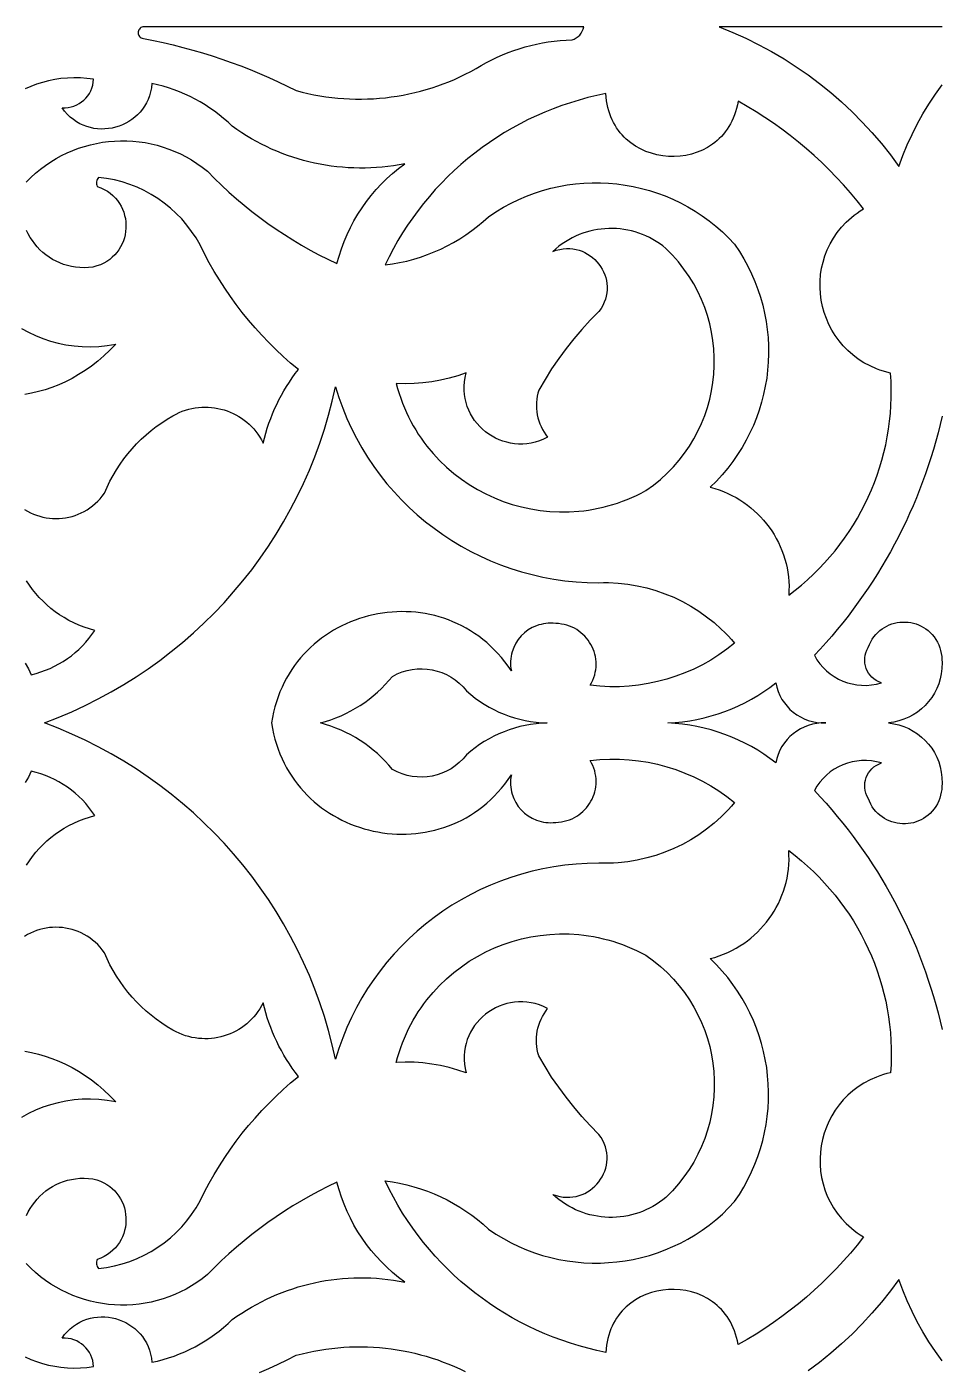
# Model space of a CAD drawing. Extents: x -350 to 350, y -250 to 250.
# Drawn here: x 94.1 to 146.7, y 112.8 to 190 of the extents above; entities that cross this region are included whole.
import ezdxf

# ---------------------------------------------------------------- set-up
doc = ezdxf.new("R2010")
doc.units = 0
doc.layers.add('BITMAP_LAYER', color=18, linetype='CONTINUOUS')

msp = doc.modelspace()

# ---------------------------------------------------------------- linework, layer by layer
at = {"layer": 'BITMAP_LAYER'}
for points in [[(100.732, 190), (100.671, 189.983), (100.617, 189.955), (100.572, 189.919), (100.534, 189.876), (100.505, 189.828), (100.484, 189.775), (100.472, 189.719), (100.468, 189.662), (100.473, 189.606), (100.487, 189.551), (100.51, 189.499), (100.543, 189.451), (100.584, 189.41), (100.635, 189.376), (100.696, 189.351), (100.767, 189.336), (101.338, 189.222), (101.908, 189.099), (102.475, 188.966), (103.039, 188.823), (103.6, 188.669), (104.158, 188.506), (104.713, 188.333), (105.265, 188.15), (105.813, 187.957), (106.358, 187.755), (106.899, 187.543), (107.437, 187.321), (107.97, 187.09), (108.5, 186.849), (109.025, 186.598), (109.546, 186.338), (109.883, 186.25), (110.222, 186.17), (110.562, 186.1), (110.903, 186.038), (111.245, 185.984), (111.587, 185.94), (111.93, 185.904), (112.273, 185.877), (112.617, 185.859), (112.96, 185.849), (113.303, 185.848), (113.646, 185.855), (113.989, 185.871), (114.33, 185.896), (114.671, 185.929), (115.011, 185.971), (115.35, 186.021), (115.687, 186.079), (116.023, 186.146), (116.357, 186.222), (116.689, 186.306), (117.02, 186.398), (117.348, 186.499), (117.674, 186.608), (117.997, 186.725), (118.318, 186.85), (118.636, 186.984), (118.951, 187.126), (119.262, 187.276), (119.571, 187.435), (119.876, 187.601), (120.177, 187.776), (120.477, 187.945), (120.781, 188.103), (121.09, 188.252), (121.403, 188.391), (121.72, 188.52), (122.041, 188.639), (122.365, 188.747), (122.692, 188.846), (123.022, 188.934), (123.355, 189.012), (123.69, 189.08), (124.028, 189.137), (124.367, 189.183), (124.708, 189.219), (125.051, 189.244), (125.395, 189.259), (125.521, 189.302), (125.639, 189.363), (125.745, 189.44), (125.84, 189.53), (125.92, 189.633), (125.985, 189.746), (126.034, 189.868), (126.065, 189.998)], [(137.847, 157.337), (138.218, 157.622), (138.578, 157.919), (138.927, 158.225), (139.265, 158.541), (139.592, 158.866), (139.908, 159.2), (140.212, 159.544), (140.505, 159.895), (140.786, 160.255), (141.055, 160.623), (141.312, 160.998), (141.557, 161.381), (141.79, 161.771), (142.011, 162.167), (142.219, 162.57), (142.414, 162.979), (142.596, 163.393), (142.766, 163.814), (142.922, 164.239), (143.065, 164.669), (143.195, 165.104), (143.311, 165.543), (143.414, 165.985), (143.503, 166.432), (143.577, 166.882), (143.638, 167.335), (143.685, 167.79), (143.717, 168.249), (143.735, 168.709), (143.738, 169.171), (143.726, 169.634), (143.7, 170.099), (143.489, 170.151), (143.283, 170.21), (143.082, 170.275), (142.887, 170.348), (142.513, 170.512), (142.16, 170.7), (141.83, 170.911), (141.521, 171.144), (141.235, 171.396), (140.972, 171.667), (140.732, 171.954), (140.514, 172.256), (140.321, 172.571), (140.151, 172.899), (140.005, 173.237), (139.883, 173.583), (139.786, 173.937), (139.714, 174.297), (139.667, 174.66), (139.645, 175.026), (139.648, 175.393), (139.678, 175.76), (139.733, 176.124), (139.815, 176.484), (139.923, 176.839), (140.059, 177.187), (140.221, 177.527), (140.411, 177.857), (140.628, 178.175), (140.874, 178.48), (141.147, 178.77), (141.449, 179.043), (141.611, 179.174), (141.78, 179.299), (141.956, 179.42), (142.139, 179.536), (141.768, 180.006), (141.386, 180.465), (140.992, 180.914), (140.587, 181.353), (140.171, 181.781), (139.744, 182.198), (139.306, 182.604), (138.859, 182.998), (138.401, 183.381), (137.934, 183.752), (137.456, 184.112), (136.97, 184.459), (136.474, 184.794), (135.97, 185.117), (135.456, 185.427), (134.935, 185.724), (134.895, 185.517), (134.848, 185.317), (134.792, 185.124), (134.729, 184.939), (134.658, 184.76), (134.58, 184.588), (134.495, 184.424), (134.403, 184.267), (134.305, 184.116), (134.2, 183.973), (134.09, 183.836), (133.975, 183.707), (133.854, 183.584), (133.728, 183.469), (133.598, 183.36), (133.463, 183.258), (133.181, 183.076), (132.885, 182.92), (132.577, 182.792), (132.259, 182.691), (131.934, 182.617), (131.604, 182.57), (131.27, 182.55), (130.936, 182.556), (130.604, 182.589), (130.275, 182.648), (129.953, 182.734), (129.639, 182.845), (129.335, 182.982), (129.045, 183.146), (128.769, 183.335), (128.511, 183.549), (128.389, 183.666), (128.273, 183.789), (128.161, 183.919), (128.056, 184.054), (127.957, 184.196), (127.864, 184.345), (127.777, 184.499), (127.698, 184.66), (127.625, 184.827), (127.56, 185), (127.503, 185.18), (127.454, 185.366), (127.413, 185.557), (127.381, 185.755), (127.357, 185.959), (127.343, 186.169), (126.823, 186.06), (126.308, 185.936), (125.799, 185.797), (125.296, 185.644), (124.799, 185.477), (124.308, 185.295), (123.824, 185.1), (123.346, 184.89), (122.876, 184.668), (122.414, 184.432), (121.959, 184.183), (121.512, 183.922), (121.073, 183.648), (120.643, 183.361), (120.221, 183.062), (119.809, 182.751), (119.405, 182.429), (119.012, 182.095), (118.628, 181.749), (118.255, 181.393), (117.891, 181.025), (117.539, 180.647), (117.197, 180.258), (116.867, 179.859), (116.548, 179.449), (116.24, 179.03), (115.945, 178.601), (115.662, 178.163), (115.391, 177.715), (115.134, 177.258), (114.889, 176.793), (114.657, 176.318), (115.073, 176.377), (115.486, 176.452), (115.894, 176.544), (116.297, 176.651), (116.695, 176.773), (117.087, 176.911), (117.473, 177.064), (117.853, 177.232), (118.226, 177.415), (118.591, 177.612), (118.948, 177.824), (119.297, 178.05), (119.637, 178.29), (119.968, 178.543), (120.29, 178.81), (120.601, 179.09), (121.021, 179.371), (121.45, 179.63), (121.887, 179.867), (122.332, 180.082), (122.783, 180.275), (123.241, 180.446), (123.703, 180.595), (124.17, 180.723), (124.64, 180.829), (125.114, 180.913), (125.589, 180.976), (126.066, 181.018), (126.544, 181.039), (127.021, 181.038), (127.498, 181.016), (127.973, 180.974), (128.446, 180.91), (128.915, 180.826), (129.381, 180.721), (129.841, 180.595), (130.297, 180.449), (130.746, 180.282), (131.189, 180.095), (131.624, 179.887), (132.05, 179.659), (132.467, 179.412), (132.874, 179.144), (133.271, 178.856), (133.656, 178.548), (134.029, 178.221), (134.389, 177.873), (134.735, 177.506), (135.011, 177.093), (135.266, 176.671), (135.5, 176.242), (135.712, 175.805), (135.903, 175.362), (136.074, 174.914), (136.223, 174.46), (136.351, 174.003), (136.459, 173.541), (136.545, 173.077), (136.611, 172.611), (136.657, 172.143), (136.681, 171.674), (136.686, 171.206), (136.67, 170.737), (136.633, 170.271), (136.576, 169.806), (136.499, 169.344), (136.402, 168.885), (136.285, 168.43), (136.147, 167.98), (135.99, 167.536), (135.813, 167.098), (135.616, 166.666), (135.4, 166.243), (135.163, 165.827), (134.907, 165.421), (134.632, 165.024), (134.337, 164.637), (134.023, 164.261), (133.689, 163.898), (133.336, 163.546), (133.597, 163.473), (133.853, 163.388), (134.102, 163.293), (134.346, 163.189), (134.583, 163.074), (134.814, 162.949), (135.038, 162.816), (135.256, 162.673), (135.466, 162.522), (135.669, 162.363), (135.864, 162.195), (136.052, 162.02), (136.231, 161.837), (136.403, 161.647), (136.566, 161.45), (136.72, 161.247), (136.866, 161.037), (137.003, 160.821), (137.13, 160.6), (137.248, 160.373), (137.356, 160.141), (137.455, 159.904), (137.543, 159.663), (137.621, 159.417), (137.688, 159.168), (137.745, 158.915), (137.79, 158.659), (137.825, 158.399), (137.848, 158.137), (137.86, 157.872), (137.859, 157.605)], [(124.291, 177.09), (124.491, 177.16), (124.688, 177.211), (124.882, 177.244), (125.074, 177.259), (125.262, 177.259), (125.446, 177.242), (125.625, 177.21), (125.799, 177.164), (125.967, 177.105), (126.129, 177.032), (126.284, 176.947), (126.431, 176.851), (126.57, 176.744), (126.701, 176.628), (126.822, 176.502), (126.934, 176.367), (127.035, 176.225), (127.126, 176.075), (127.205, 175.92), (127.272, 175.758), (127.326, 175.592), (127.368, 175.422), (127.396, 175.248), (127.409, 175.071), (127.408, 174.893), (127.391, 174.713), (127.359, 174.533), (127.31, 174.353), (127.244, 174.174), (127.161, 173.997), (127.059, 173.822), (126.939, 173.65), (126.437, 173.139), (125.955, 172.612), (125.492, 172.069), (125.049, 171.51), (124.626, 170.936), (124.223, 170.347), (123.842, 169.744), (123.482, 169.127), (123.432, 168.952), (123.394, 168.774), (123.367, 168.596), (123.351, 168.418), (123.346, 168.239), (123.352, 168.061), (123.369, 167.884), (123.396, 167.708), (123.435, 167.534), (123.484, 167.363), (123.543, 167.195), (123.613, 167.03), (123.693, 166.869), (123.783, 166.713), (123.883, 166.561), (123.993, 166.415), (123.756, 166.3), (123.517, 166.206), (123.277, 166.131), (123.038, 166.077), (122.798, 166.041), (122.561, 166.024), (122.325, 166.024), (122.092, 166.042), (121.863, 166.077), (121.639, 166.127), (121.419, 166.193), (121.205, 166.274), (120.998, 166.369), (120.799, 166.478), (120.607, 166.6), (120.425, 166.735), (120.251, 166.881), (120.089, 167.039), (119.937, 167.208), (119.797, 167.387), (119.67, 167.575), (119.556, 167.772), (119.457, 167.978), (119.372, 168.192), (119.302, 168.413), (119.249, 168.64), (119.213, 168.874), (119.195, 169.113), (119.195, 169.357), (119.215, 169.605), (119.255, 169.857), (119.315, 170.112), (118.83, 169.946), (118.337, 169.806), (117.838, 169.691), (117.335, 169.602), (116.827, 169.539), (116.317, 169.502), (115.804, 169.492), (115.291, 169.508), (115.37, 169.218), (115.456, 168.934), (115.55, 168.654), (115.652, 168.379), (115.761, 168.11), (115.877, 167.845), (116, 167.585), (116.131, 167.33), (116.268, 167.08), (116.412, 166.836), (116.562, 166.597), (116.719, 166.364), (116.882, 166.136), (117.051, 165.913), (117.406, 165.485), (117.783, 165.08), (118.181, 164.698), (118.598, 164.34), (119.034, 164.007), (119.487, 163.699), (119.956, 163.417), (120.439, 163.161), (120.935, 162.932), (121.444, 162.73), (121.963, 162.556), (122.491, 162.41), (123.028, 162.294), (123.571, 162.207), (124.12, 162.15), (124.673, 162.123), (125.229, 162.128), (125.787, 162.165), (126.066, 162.195), (126.346, 162.233), (126.625, 162.28), (126.903, 162.335), (127.182, 162.398), (127.459, 162.47), (127.736, 162.55), (128.011, 162.638), (128.286, 162.735), (128.559, 162.841), (128.831, 162.956), (129.101, 163.079), (129.369, 163.212), (129.636, 163.353), (130.067, 163.666), (130.475, 163.998), (130.857, 164.349), (131.215, 164.717), (131.548, 165.1), (131.856, 165.498), (132.139, 165.91), (132.397, 166.334), (132.629, 166.77), (132.836, 167.215), (133.018, 167.67), (133.174, 168.133), (133.304, 168.602), (133.409, 169.077), (133.488, 169.556), (133.541, 170.038), (133.568, 170.523), (133.568, 171.008), (133.543, 171.494), (133.491, 171.978), (133.413, 172.459), (133.309, 172.937), (133.177, 173.41), (133.019, 173.877), (132.835, 174.337), (132.623, 174.789), (132.385, 175.232), (132.119, 175.664), (131.826, 176.084), (131.506, 176.492), (131.159, 176.885), (130.784, 177.264), (130.604, 177.409), (130.42, 177.544), (130.23, 177.67), (130.037, 177.785), (129.839, 177.891), (129.638, 177.987), (129.433, 178.074), (129.226, 178.15), (129.016, 178.217), (128.804, 178.275), (128.59, 178.322), (128.374, 178.36), (128.158, 178.388), (127.94, 178.406), (127.722, 178.415), (127.504, 178.414), (127.287, 178.403), (127.069, 178.383), (126.853, 178.353), (126.639, 178.313), (126.425, 178.264), (126.214, 178.205), (126.006, 178.137), (125.8, 178.059), (125.597, 177.971), (125.397, 177.874), (125.201, 177.767), (125.01, 177.651), (124.823, 177.525), (124.64, 177.39), (124.463, 177.245)], [(95.082, 150), (95.877, 150.309), (96.657, 150.642), (97.424, 150.998), (98.177, 151.377), (98.915, 151.778), (99.638, 152.201), (100.345, 152.645), (101.037, 153.11), (101.712, 153.596), (102.371, 154.101), (103.012, 154.626), (103.636, 155.17), (104.242, 155.733), (104.83, 156.313), (105.399, 156.911), (105.948, 157.527), (106.478, 158.159), (106.989, 158.807), (107.479, 159.471), (107.948, 160.15), (108.395, 160.844), (108.822, 161.552), (109.226, 162.275), (109.608, 163.01), (109.967, 163.759), (110.303, 164.52), (110.615, 165.293), (110.903, 166.078), (111.166, 166.874), (111.405, 167.68), (111.619, 168.497), (111.806, 169.323), (112.001, 168.703), (112.219, 168.096), (112.461, 167.502), (112.725, 166.921), (113.012, 166.355), (113.321, 165.803), (113.651, 165.266), (114.001, 164.744), (114.371, 164.238), (114.76, 163.749), (115.168, 163.277), (115.594, 162.821), (116.037, 162.384), (116.497, 161.965), (116.973, 161.564), (117.464, 161.183), (117.971, 160.821), (118.491, 160.479), (119.025, 160.158), (119.572, 159.857), (120.132, 159.579), (120.703, 159.322), (121.286, 159.087), (121.879, 158.875), (122.481, 158.687), (123.094, 158.522), (123.714, 158.382), (124.343, 158.266), (124.979, 158.175), (125.622, 158.11), (126.271, 158.071), (126.926, 158.059), (127.208, 158.065), (127.488, 158.062), (128.046, 158.033), (128.598, 157.973), (129.144, 157.882), (129.682, 157.76), (130.211, 157.609), (130.73, 157.428), (131.237, 157.219), (131.731, 156.982), (132.212, 156.717), (132.677, 156.425), (133.125, 156.106), (133.556, 155.762), (133.968, 155.392), (134.167, 155.197), (134.36, 154.997), (134.548, 154.791), (134.73, 154.578), (134.289, 154.232), (133.834, 153.911), (133.364, 153.615), (132.881, 153.344), (132.385, 153.098), (131.879, 152.878), (131.363, 152.684), (130.837, 152.516), (130.304, 152.375), (129.764, 152.261), (129.218, 152.175), (128.668, 152.116), (128.113, 152.084), (127.556, 152.081), (126.998, 152.107), (126.438, 152.161), (126.52, 152.307), (126.59, 152.455), (126.649, 152.605), (126.696, 152.756), (126.732, 152.908), (126.758, 153.06), (126.773, 153.212), (126.778, 153.363), (126.773, 153.514), (126.758, 153.663), (126.734, 153.81), (126.7, 153.955), (126.658, 154.097), (126.606, 154.237), (126.547, 154.372), (126.478, 154.504), (126.402, 154.631), (126.318, 154.753), (126.226, 154.87), (126.127, 154.981), (126.021, 155.087), (125.908, 155.185), (125.788, 155.277), (125.662, 155.361), (125.53, 155.437), (125.392, 155.505), (125.249, 155.564), (125.1, 155.614), (124.945, 155.654), (124.786, 155.685), (124.622, 155.705), (124.454, 155.714), (124.308, 155.727), (124.164, 155.732), (124.022, 155.728), (123.882, 155.716), (123.745, 155.695), (123.611, 155.666), (123.479, 155.63), (123.351, 155.586), (123.106, 155.477), (122.877, 155.342), (122.666, 155.182), (122.475, 155), (122.307, 154.798), (122.162, 154.577), (122.043, 154.341), (121.952, 154.09), (121.918, 153.961), (121.891, 153.828), (121.872, 153.693), (121.862, 153.556), (121.86, 153.417), (121.866, 153.276), (121.882, 153.134), (121.907, 152.991), (121.725, 153.256), (121.536, 153.51), (121.34, 153.753), (121.138, 153.985), (120.929, 154.205), (120.714, 154.415), (120.493, 154.614), (120.267, 154.801), (120.035, 154.978), (119.799, 155.144), (119.558, 155.3), (119.312, 155.445), (119.063, 155.579), (118.81, 155.703), (118.554, 155.816), (118.295, 155.919), (118.032, 156.012), (117.768, 156.094), (117.501, 156.166), (117.232, 156.229), (116.962, 156.281), (116.69, 156.323), (116.418, 156.356), (116.145, 156.378), (115.871, 156.391), (115.598, 156.394), (115.324, 156.388), (115.052, 156.372), (114.78, 156.346), (114.509, 156.311), (114.239, 156.267), (113.972, 156.213), (113.706, 156.15), (113.443, 156.079), (113.182, 155.998), (112.925, 155.908), (112.67, 155.809), (112.42, 155.701), (112.173, 155.584), (111.93, 155.459), (111.691, 155.325), (111.458, 155.182), (111.229, 155.031), (111.006, 154.871), (110.789, 154.703), (110.577, 154.526), (110.372, 154.342), (110.173, 154.149), (109.981, 153.948), (109.797, 153.738), (109.62, 153.521), (109.45, 153.296), (109.289, 153.063), (109.136, 152.822), (108.992, 152.574), (108.856, 152.318), (108.73, 152.054), (108.614, 151.783), (108.507, 151.504), (108.411, 151.218), (108.325, 150.924), (108.25, 150.623), (108.186, 150.315), (108.134, 150), (108.186, 149.685), (108.25, 149.377), (108.325, 149.076), (108.411, 148.782), (108.507, 148.496), (108.614, 148.217), (108.73, 147.946), (108.856, 147.682), (108.992, 147.426), (109.136, 147.178), (109.289, 146.937), (109.45, 146.704), (109.62, 146.479), (109.797, 146.262), (109.981, 146.052), (110.173, 145.851), (110.372, 145.658), (110.577, 145.474), (110.789, 145.297), (111.006, 145.129), (111.229, 144.969), (111.458, 144.818), (111.691, 144.675), (111.93, 144.541), (112.173, 144.416), (112.42, 144.299), (112.67, 144.191), (112.925, 144.092), (113.182, 144.002), (113.443, 143.921), (113.706, 143.85), (113.972, 143.787), (114.239, 143.733), (114.509, 143.689), (114.78, 143.654), (115.052, 143.628), (115.324, 143.612), (115.598, 143.606), (115.871, 143.609), (116.145, 143.622), (116.418, 143.644), (116.69, 143.677), (116.962, 143.719), (117.232, 143.771), (117.501, 143.834), (117.768, 143.906), (118.032, 143.988), (118.295, 144.081), (118.554, 144.184), (118.81, 144.297), (119.063, 144.421), (119.312, 144.555), (119.558, 144.7), (119.799, 144.856), (120.035, 145.022), (120.267, 145.199), (120.493, 145.386), (120.714, 145.585), (120.929, 145.795), (121.138, 146.015), (121.34, 146.247), (121.536, 146.49), (121.725, 146.744), (121.907, 147.009), (121.882, 146.866), (121.866, 146.724), (121.86, 146.583), (121.862, 146.444), (121.872, 146.307), (121.891, 146.172), (121.918, 146.039), (121.952, 145.91), (122.043, 145.659), (122.162, 145.423), (122.307, 145.202), (122.475, 145), (122.666, 144.818), (122.877, 144.658), (123.106, 144.523), (123.351, 144.414), (123.479, 144.37), (123.611, 144.334), (123.745, 144.305), (123.882, 144.284), (124.022, 144.272), (124.164, 144.268), (124.308, 144.273), (124.454, 144.286), (124.622, 144.295), (124.786, 144.315), (124.945, 144.346), (125.1, 144.386), (125.249, 144.436), (125.392, 144.495), (125.53, 144.563), (125.662, 144.639), (125.788, 144.723), (125.908, 144.815), (126.021, 144.913), (126.127, 145.019), (126.226, 145.13), (126.318, 145.247), (126.402, 145.369), (126.478, 145.496), (126.547, 145.628), (126.606, 145.763), (126.658, 145.903), (126.7, 146.045), (126.734, 146.19), (126.758, 146.337), (126.773, 146.486), (126.778, 146.637), (126.773, 146.788), (126.758, 146.94), (126.732, 147.092), (126.696, 147.244), (126.649, 147.395), (126.59, 147.545), (126.52, 147.693), (126.438, 147.839), (126.998, 147.893), (127.556, 147.919), (128.113, 147.916), (128.668, 147.884), (129.218, 147.825), (129.764, 147.739), (130.304, 147.625), (130.837, 147.484), (131.363, 147.316), (131.879, 147.122), (132.385, 146.902), (132.881, 146.656), (133.364, 146.385), (133.834, 146.089), (134.289, 145.768), (134.73, 145.422), (134.548, 145.209), (134.36, 145.003), (133.968, 144.608), (133.556, 144.238), (133.125, 143.894), (132.677, 143.575), (132.212, 143.283), (131.731, 143.018), (131.237, 142.781), (130.73, 142.572), (130.211, 142.391), (129.682, 142.24), (129.144, 142.118), (128.598, 142.027), (128.046, 141.967), (127.768, 141.948), (127.488, 141.938), (127.208, 141.935), (126.926, 141.941), (126.271, 141.929), (125.622, 141.89), (124.979, 141.825), (124.343, 141.734), (123.714, 141.618), (123.094, 141.478), (122.481, 141.313), (121.879, 141.125), (121.286, 140.913), (120.703, 140.678), (120.132, 140.421), (119.572, 140.143), (119.025, 139.842), (118.491, 139.521), (117.971, 139.179), (117.464, 138.817), (116.973, 138.436), (116.497, 138.035), (116.037, 137.616), (115.594, 137.179), (115.168, 136.723), (114.76, 136.251), (114.371, 135.762), (114.001, 135.256), (113.651, 134.734), (113.321, 134.197), (113.012, 133.645), (112.725, 133.079), (112.461, 132.498), (112.219, 131.904), (112.001, 131.297), (111.806, 130.677), (111.619, 131.503), (111.405, 132.32), (111.166, 133.126), (110.903, 133.922), (110.615, 134.707), (110.303, 135.48), (109.967, 136.241), (109.608, 136.99), (109.226, 137.725), (108.822, 138.448), (108.395, 139.156), (107.948, 139.85), (107.479, 140.529), (106.989, 141.193), (106.478, 141.841), (105.948, 142.473), (105.399, 143.089), (104.83, 143.687), (104.242, 144.267), (103.636, 144.83), (103.012, 145.374), (102.371, 145.899), (101.712, 146.404), (101.037, 146.89), (100.345, 147.355), (99.638, 147.799), (98.915, 148.222), (98.177, 148.623), (97.424, 149.002), (96.657, 149.358), (95.877, 149.691)], [(110.933, 150), (111.237, 150.086), (111.537, 150.184), (111.832, 150.294), (112.121, 150.414), (112.405, 150.546), (112.684, 150.689), (112.956, 150.843), (113.221, 151.007), (113.48, 151.181), (113.732, 151.366), (113.976, 151.56), (114.213, 151.765), (114.441, 151.978), (114.661, 152.201), (114.873, 152.434), (115.075, 152.675), (115.347, 152.815), (115.627, 152.929), (115.912, 153.015), (116.201, 153.074), (116.493, 153.107), (116.784, 153.115), (117.075, 153.096), (117.362, 153.053), (117.644, 152.984), (117.919, 152.891), (118.186, 152.774), (118.442, 152.633), (118.686, 152.468), (118.916, 152.28), (119.131, 152.069), (119.328, 151.836), (119.572, 151.628), (119.824, 151.43), (120.083, 151.245), (120.351, 151.072), (120.625, 150.911), (120.905, 150.763), (121.192, 150.627), (121.485, 150.504), (121.782, 150.394), (122.085, 150.297), (122.391, 150.213), (122.702, 150.143), (123.016, 150.086), (123.333, 150.043), (123.653, 150.015), (123.974, 150), (123.653, 149.985), (123.333, 149.957), (123.016, 149.914), (122.702, 149.857), (122.391, 149.787), (122.085, 149.703), (121.782, 149.606), (121.485, 149.496), (121.192, 149.373), (120.905, 149.237), (120.625, 149.089), (120.351, 148.928), (120.083, 148.755), (119.824, 148.57), (119.572, 148.372), (119.328, 148.164), (119.131, 147.931), (118.916, 147.72), (118.686, 147.532), (118.442, 147.367), (118.186, 147.226), (117.919, 147.109), (117.644, 147.016), (117.362, 146.947), (117.075, 146.904), (116.784, 146.885), (116.493, 146.893), (116.201, 146.926), (115.912, 146.985), (115.627, 147.071), (115.347, 147.185), (115.075, 147.325), (114.873, 147.566), (114.661, 147.799), (114.441, 148.022), (114.213, 148.235), (113.976, 148.44), (113.732, 148.634), (113.48, 148.819), (113.221, 148.993), (112.956, 149.157), (112.684, 149.311), (112.405, 149.454), (112.121, 149.586), (111.832, 149.706), (111.537, 149.816), (111.237, 149.914)], [(130.9, 150), (131.322, 150.026), (131.741, 150.069), (132.158, 150.128), (132.571, 150.203), (132.98, 150.294), (133.385, 150.4), (133.786, 150.523), (134.181, 150.66), (134.57, 150.813), (134.954, 150.981), (135.33, 151.164), (135.7, 151.362), (136.062, 151.574), (136.417, 151.801), (136.762, 152.043), (137.099, 152.298), (137.157, 152.046), (137.236, 151.805), (137.335, 151.574), (137.454, 151.355), (137.592, 151.149), (137.746, 150.957), (137.916, 150.779), (138.101, 150.617), (138.3, 150.472), (138.511, 150.344), (138.733, 150.235), (138.965, 150.146), (139.206, 150.076), (139.455, 150.028), (139.71, 150.003), (139.97, 150), (139.71, 149.997), (139.455, 149.972), (139.206, 149.924), (138.965, 149.854), (138.733, 149.765), (138.511, 149.656), (138.3, 149.528), (138.101, 149.383), (137.916, 149.221), (137.746, 149.043), (137.592, 148.851), (137.454, 148.645), (137.335, 148.426), (137.236, 148.195), (137.157, 147.954), (137.099, 147.702), (136.762, 147.957), (136.417, 148.199), (136.062, 148.426), (135.7, 148.638), (135.33, 148.836), (134.954, 149.019), (134.57, 149.187), (134.181, 149.34), (133.786, 149.477), (133.385, 149.6), (132.98, 149.706), (132.571, 149.797), (132.158, 149.872), (131.741, 149.931), (131.322, 149.974)], [(137.847, 142.663), (138.218, 142.378), (138.578, 142.081), (138.927, 141.775), (139.265, 141.459), (139.592, 141.134), (139.908, 140.8), (140.212, 140.456), (140.505, 140.105), (140.786, 139.745), (141.055, 139.377), (141.312, 139.002), (141.557, 138.619), (141.79, 138.229), (142.011, 137.833), (142.219, 137.43), (142.414, 137.021), (142.596, 136.607), (142.766, 136.186), (142.922, 135.761), (143.065, 135.331), (143.195, 134.896), (143.311, 134.457), (143.414, 134.015), (143.503, 133.568), (143.577, 133.118), (143.638, 132.665), (143.685, 132.21), (143.717, 131.751), (143.735, 131.291), (143.738, 130.829), (143.726, 130.366), (143.7, 129.901), (143.489, 129.849), (143.283, 129.79), (143.082, 129.725), (142.887, 129.652), (142.513, 129.488), (142.16, 129.3), (141.83, 129.089), (141.521, 128.856), (141.235, 128.604), (140.972, 128.333), (140.732, 128.046), (140.514, 127.744), (140.321, 127.429), (140.151, 127.101), (140.005, 126.763), (139.883, 126.417), (139.786, 126.063), (139.714, 125.703), (139.667, 125.34), (139.645, 124.974), (139.648, 124.607), (139.678, 124.24), (139.733, 123.876), (139.815, 123.516), (139.923, 123.161), (140.059, 122.813), (140.221, 122.473), (140.411, 122.143), (140.628, 121.825), (140.874, 121.52), (141.147, 121.23), (141.449, 120.957), (141.611, 120.826), (141.78, 120.701), (141.956, 120.58), (142.139, 120.464), (141.768, 119.994), (141.386, 119.535), (140.992, 119.086), (140.587, 118.647), (140.171, 118.219), (139.744, 117.802), (139.306, 117.396), (138.859, 117.002), (138.401, 116.619), (137.934, 116.248), (137.456, 115.888), (136.97, 115.541), (136.474, 115.206), (135.97, 114.883), (135.456, 114.573), (134.935, 114.276), (134.895, 114.483), (134.848, 114.683), (134.792, 114.876), (134.729, 115.061), (134.658, 115.24), (134.58, 115.412), (134.495, 115.576), (134.403, 115.733), (134.305, 115.884), (134.2, 116.027), (134.09, 116.164), (133.975, 116.293), (133.854, 116.416), (133.728, 116.531), (133.598, 116.64), (133.463, 116.742), (133.181, 116.924), (132.885, 117.08), (132.577, 117.208), (132.259, 117.309), (131.934, 117.383), (131.604, 117.43), (131.27, 117.45), (130.936, 117.444), (130.604, 117.411), (130.275, 117.352), (129.953, 117.266), (129.639, 117.155), (129.335, 117.018), (129.045, 116.854), (128.769, 116.665), (128.511, 116.451), (128.389, 116.334), (128.273, 116.211), (128.161, 116.081), (128.056, 115.946), (127.957, 115.804), (127.864, 115.655), (127.777, 115.501), (127.698, 115.34), (127.625, 115.173), (127.56, 115), (127.503, 114.82), (127.454, 114.634), (127.413, 114.443), (127.381, 114.245), (127.357, 114.041), (127.343, 113.831), (126.823, 113.94), (126.308, 114.064), (125.799, 114.203), (125.296, 114.356), (124.799, 114.523), (124.308, 114.705), (123.824, 114.9), (123.346, 115.11), (122.876, 115.332), (122.414, 115.568), (121.959, 115.817), (121.512, 116.078), (121.073, 116.352), (120.643, 116.639), (120.221, 116.938), (119.809, 117.249), (119.405, 117.571), (119.012, 117.905), (118.628, 118.251), (118.255, 118.607), (117.891, 118.975), (117.539, 119.353), (117.197, 119.742), (116.867, 120.141), (116.548, 120.551), (116.24, 120.97), (115.945, 121.399), (115.662, 121.837), (115.391, 122.285), (115.134, 122.742), (114.889, 123.207), (114.657, 123.682), (115.073, 123.623), (115.486, 123.548), (115.894, 123.456), (116.297, 123.349), (116.695, 123.227), (117.087, 123.089), (117.473, 122.936), (117.853, 122.768), (118.226, 122.585), (118.591, 122.388), (118.948, 122.176), (119.297, 121.95), (119.637, 121.71), (119.968, 121.457), (120.29, 121.19), (120.601, 120.91), (121.021, 120.629), (121.45, 120.37), (121.887, 120.133), (122.332, 119.918), (122.783, 119.725), (123.241, 119.554), (123.703, 119.405), (124.17, 119.277), (124.64, 119.171), (125.114, 119.087), (125.589, 119.024), (126.066, 118.982), (126.544, 118.961), (127.021, 118.962), (127.498, 118.984), (127.973, 119.026), (128.446, 119.09), (128.915, 119.174), (129.381, 119.279), (129.841, 119.405), (130.297, 119.551), (130.746, 119.718), (131.189, 119.905), (131.624, 120.113), (132.05, 120.341), (132.467, 120.588), (132.874, 120.856), (133.271, 121.144), (133.656, 121.452), (134.029, 121.779), (134.389, 122.127), (134.735, 122.494), (135.011, 122.907), (135.266, 123.329), (135.5, 123.758), (135.712, 124.195), (135.903, 124.638), (136.074, 125.086), (136.223, 125.54), (136.351, 125.997), (136.459, 126.459), (136.545, 126.923), (136.611, 127.389), (136.657, 127.857), (136.681, 128.326), (136.686, 128.794), (136.67, 129.263), (136.633, 129.729), (136.576, 130.194), (136.499, 130.656), (136.402, 131.115), (136.285, 131.57), (136.147, 132.02), (135.99, 132.464), (135.813, 132.902), (135.616, 133.334), (135.4, 133.757), (135.163, 134.173), (134.907, 134.579), (134.632, 134.976), (134.337, 135.363), (134.023, 135.739), (133.689, 136.102), (133.336, 136.454), (133.597, 136.527), (133.853, 136.612), (134.102, 136.707), (134.346, 136.811), (134.583, 136.926), (134.814, 137.051), (135.038, 137.184), (135.256, 137.327), (135.466, 137.478), (135.669, 137.637), (135.864, 137.805), (136.052, 137.98), (136.231, 138.163), (136.403, 138.353), (136.566, 138.55), (136.72, 138.753), (136.866, 138.963), (137.003, 139.179), (137.13, 139.4), (137.248, 139.627), (137.356, 139.859), (137.455, 140.096), (137.543, 140.337), (137.621, 140.583), (137.688, 140.832), (137.745, 141.085), (137.79, 141.341), (137.825, 141.601), (137.848, 141.863), (137.86, 142.128), (137.859, 142.395)], [(124.291, 122.91), (124.491, 122.84), (124.688, 122.789), (124.882, 122.756), (125.074, 122.741), (125.262, 122.741), (125.446, 122.758), (125.625, 122.79), (125.799, 122.836), (125.967, 122.895), (126.129, 122.968), (126.284, 123.053), (126.431, 123.149), (126.57, 123.256), (126.701, 123.372), (126.822, 123.498), (126.934, 123.633), (127.035, 123.775), (127.126, 123.925), (127.205, 124.08), (127.272, 124.242), (127.326, 124.408), (127.368, 124.578), (127.396, 124.752), (127.409, 124.929), (127.408, 125.107), (127.391, 125.287), (127.359, 125.467), (127.31, 125.647), (127.244, 125.826), (127.161, 126.003), (127.059, 126.178), (126.939, 126.35), (126.437, 126.861), (125.955, 127.388), (125.492, 127.931), (125.049, 128.49), (124.626, 129.064), (124.223, 129.653), (123.842, 130.256), (123.482, 130.873), (123.432, 131.048), (123.394, 131.226), (123.367, 131.404), (123.351, 131.582), (123.346, 131.761), (123.352, 131.939), (123.369, 132.116), (123.396, 132.292), (123.435, 132.466), (123.484, 132.637), (123.543, 132.805), (123.613, 132.97), (123.693, 133.131), (123.783, 133.287), (123.883, 133.439), (123.993, 133.585), (123.756, 133.7), (123.517, 133.794), (123.277, 133.869), (123.038, 133.923), (122.798, 133.959), (122.561, 133.976), (122.325, 133.976), (122.092, 133.958), (121.863, 133.923), (121.639, 133.873), (121.419, 133.807), (121.205, 133.726), (120.998, 133.631), (120.799, 133.522), (120.607, 133.4), (120.425, 133.265), (120.251, 133.119), (120.089, 132.961), (119.937, 132.792), (119.797, 132.613), (119.67, 132.425), (119.556, 132.228), (119.457, 132.022), (119.372, 131.808), (119.302, 131.587), (119.249, 131.36), (119.213, 131.126), (119.195, 130.887), (119.195, 130.643), (119.215, 130.395), (119.255, 130.143), (119.315, 129.888), (118.83, 130.054), (118.337, 130.194), (117.838, 130.309), (117.335, 130.398), (116.827, 130.461), (116.317, 130.498), (115.804, 130.508), (115.291, 130.492), (115.37, 130.782), (115.456, 131.066), (115.55, 131.346), (115.652, 131.621), (115.761, 131.89), (115.877, 132.155), (116, 132.415), (116.131, 132.67), (116.268, 132.92), (116.412, 133.164), (116.562, 133.403), (116.719, 133.636), (116.882, 133.864), (117.051, 134.087), (117.406, 134.515), (117.783, 134.92), (118.181, 135.302), (118.598, 135.66), (119.034, 135.993), (119.487, 136.301), (119.956, 136.583), (120.439, 136.839), (120.935, 137.068), (121.444, 137.27), (121.963, 137.444), (122.491, 137.59), (123.028, 137.706), (123.571, 137.793), (124.12, 137.85), (124.673, 137.877), (125.229, 137.872), (125.787, 137.835), (126.066, 137.805), (126.346, 137.767), (126.625, 137.72), (126.903, 137.665), (127.182, 137.602), (127.459, 137.53), (127.736, 137.45), (128.011, 137.362), (128.286, 137.265), (128.559, 137.159), (128.831, 137.044), (129.101, 136.921), (129.369, 136.788), (129.636, 136.647), (130.067, 136.334), (130.475, 136.002), (130.857, 135.651), (131.215, 135.283), (131.548, 134.9), (131.856, 134.502), (132.139, 134.09), (132.397, 133.666), (132.629, 133.23), (132.836, 132.785), (133.018, 132.33), (133.174, 131.867), (133.304, 131.398), (133.409, 130.923), (133.488, 130.444), (133.541, 129.962), (133.568, 129.477), (133.568, 128.992), (133.543, 128.506), (133.491, 128.022), (133.413, 127.541), (133.309, 127.063), (133.177, 126.59), (133.019, 126.123), (132.835, 125.663), (132.623, 125.211), (132.385, 124.768), (132.119, 124.336), (131.826, 123.916), (131.506, 123.508), (131.159, 123.115), (130.784, 122.736), (130.604, 122.591), (130.42, 122.456), (130.23, 122.33), (130.037, 122.215), (129.839, 122.109), (129.638, 122.013), (129.433, 121.926), (129.226, 121.85), (129.016, 121.783), (128.804, 121.725), (128.59, 121.678), (128.374, 121.64), (128.158, 121.612), (127.94, 121.594), (127.722, 121.585), (127.504, 121.586), (127.287, 121.597), (127.069, 121.617), (126.853, 121.647), (126.639, 121.687), (126.425, 121.736), (126.214, 121.795), (126.006, 121.863), (125.8, 121.941), (125.597, 122.029), (125.397, 122.126), (125.201, 122.233), (125.01, 122.349), (124.823, 122.475), (124.64, 122.61), (124.463, 122.755)]]:
    msp.add_lwpolyline(points, close=True, dxfattribs=at)
for points in [[(146.657, 189.999), (133.851, 189.999), (134.626, 189.684), (135.386, 189.342), (136.131, 188.973), (136.861, 188.578), (137.575, 188.157), (138.272, 187.71), (138.952, 187.24), (139.613, 186.744), (140.256, 186.226), (140.879, 185.684), (141.483, 185.119), (142.065, 184.532), (142.627, 183.924), (143.166, 183.294), (143.682, 182.644), (144.175, 181.974), (144.403, 182.6), (144.655, 183.216), (144.931, 183.821), (145.23, 184.416), (145.553, 184.998), (145.899, 185.567), (146.267, 186.123), (146.657, 186.665)], [(94.032, 181.071), (94.295, 181.336), (94.568, 181.586), (94.851, 181.821), (95.142, 182.04), (95.442, 182.243), (95.749, 182.431), (96.064, 182.603), (96.384, 182.759), (96.711, 182.9), (97.043, 183.025), (97.379, 183.134), (97.719, 183.227), (98.063, 183.304), (98.41, 183.366), (98.759, 183.411), (99.109, 183.44), (99.46, 183.454), (99.812, 183.451), (100.164, 183.432), (100.515, 183.397), (100.864, 183.346), (101.211, 183.279), (101.556, 183.195), (101.897, 183.095), (102.235, 182.979), (102.568, 182.846), (102.896, 182.697), (103.219, 182.532), (103.535, 182.35), (103.845, 182.151), (104.147, 181.936), (104.44, 181.704), (104.844, 181.294), (105.257, 180.894), (105.678, 180.503), (106.109, 180.123), (106.548, 179.753), (106.995, 179.393), (107.451, 179.044), (107.914, 178.705), (108.386, 178.377), (108.865, 178.06), (109.351, 177.755), (109.845, 177.46), (110.346, 177.176), (110.853, 176.904), (111.367, 176.644), (111.888, 176.395), (112.006, 176.825), (112.143, 177.247), (112.297, 177.662), (112.469, 178.069), (112.659, 178.467), (112.865, 178.856), (113.088, 179.236), (113.327, 179.606), (113.582, 179.965), (113.853, 180.313), (114.139, 180.649), (114.44, 180.973), (114.755, 181.284), (115.084, 181.583), (115.427, 181.867), (115.784, 182.138), (115.459, 182.076), (115.133, 182.023), (114.807, 181.978), (114.48, 181.943), (114.154, 181.915), (113.827, 181.897), (113.5, 181.887), (113.174, 181.885), (112.849, 181.891), (112.524, 181.907), (112.199, 181.93), (111.876, 181.962), (111.554, 182.002), (111.233, 182.05), (110.914, 182.107), (110.596, 182.172), (110.28, 182.244), (109.966, 182.325), (109.655, 182.414), (109.345, 182.512), (109.038, 182.617), (108.734, 182.73), (108.432, 182.851), (108.134, 182.98), (107.838, 183.116), (107.546, 183.261), (107.257, 183.413), (106.972, 183.574), (106.69, 183.741), (106.413, 183.917), (106.139, 184.1), (105.87, 184.291), (105.628, 184.519), (105.378, 184.738), (105.121, 184.947), (104.857, 185.146), (104.587, 185.336), (104.31, 185.516), (104.027, 185.686), (103.738, 185.846), (103.444, 185.996), (103.144, 186.135), (102.839, 186.263), (102.53, 186.381), (102.216, 186.488), (101.898, 186.584), (101.576, 186.668), (101.25, 186.742), (101.223, 186.498), (101.178, 186.266), (101.115, 186.043), (101.037, 185.832), (100.943, 185.631), (100.835, 185.442), (100.713, 185.265), (100.579, 185.099), (100.433, 184.946), (100.277, 184.805), (100.111, 184.676), (99.937, 184.56), (99.754, 184.458), (99.566, 184.369), (99.371, 184.293), (99.171, 184.232), (98.968, 184.184), (98.761, 184.151), (98.553, 184.133), (98.344, 184.13), (98.134, 184.141), (97.925, 184.169), (97.719, 184.211), (97.514, 184.27), (97.314, 184.345), (97.118, 184.437), (96.928, 184.545), (96.744, 184.671), (96.568, 184.813), (96.401, 184.973), (96.242, 185.151), (96.094, 185.347), (96.273, 185.347), (96.446, 185.365), (96.615, 185.399), (96.777, 185.45), (96.933, 185.515), (97.08, 185.595), (97.218, 185.689), (97.346, 185.794), (97.463, 185.912), (97.569, 186.04), (97.662, 186.179), (97.741, 186.327), (97.805, 186.483), (97.855, 186.646), (97.887, 186.816), (97.903, 186.992), (97.522, 187.04), (97.143, 187.067), (96.768, 187.073), (96.398, 187.059), (96.031, 187.025), (95.67, 186.971), (95.315, 186.899), (94.966, 186.809), (94.624, 186.701), (94.29, 186.575), (93.964, 186.433)], [(93.939, 162.266), (94.105, 162.167), (94.276, 162.078), (94.451, 161.999), (94.629, 161.932), (94.81, 161.874), (94.993, 161.827), (95.178, 161.791), (95.364, 161.765), (95.552, 161.749), (95.739, 161.744), (95.927, 161.749), (96.114, 161.764), (96.3, 161.789), (96.485, 161.825), (96.667, 161.87), (96.847, 161.926), (97.024, 161.993), (97.198, 162.069), (97.367, 162.155), (97.533, 162.252), (97.693, 162.358), (97.848, 162.475), (97.997, 162.601), (98.14, 162.738), (98.275, 162.884), (98.404, 163.04), (98.525, 163.207), (98.678, 163.554), (98.845, 163.895), (99.025, 164.227), (99.219, 164.551), (99.426, 164.866), (99.646, 165.173), (99.877, 165.469), (100.121, 165.756), (100.377, 166.033), (100.644, 166.299), (100.922, 166.555), (101.21, 166.799), (101.509, 167.031), (101.818, 167.252), (102.137, 167.46), (102.466, 167.655), (102.641, 167.75), (102.82, 167.834), (103.001, 167.908), (103.184, 167.972), (103.368, 168.026), (103.554, 168.07), (103.741, 168.104), (103.928, 168.128), (104.115, 168.143), (104.303, 168.148), (104.489, 168.144), (104.675, 168.131), (104.859, 168.108), (105.042, 168.077), (105.223, 168.036), (105.402, 167.987), (105.578, 167.929), (105.751, 167.863), (105.92, 167.787), (106.086, 167.704), (106.247, 167.612), (106.405, 167.512), (106.557, 167.404), (106.704, 167.288), (106.845, 167.164), (106.981, 167.032), (107.11, 166.893), (107.233, 166.746), (107.349, 166.592), (107.457, 166.431), (107.558, 166.262), (107.651, 166.086), (107.721, 166.373), (107.799, 166.658), (107.884, 166.94), (107.978, 167.22), (108.079, 167.497), (108.187, 167.77), (108.303, 168.041), (108.426, 168.308), (108.557, 168.572), (108.695, 168.833), (108.84, 169.089), (108.992, 169.342), (109.151, 169.591), (109.317, 169.836), (109.489, 170.076), (109.669, 170.312), (109.227, 170.683), (108.796, 171.065), (108.376, 171.459), (107.967, 171.863), (107.57, 172.278), (107.185, 172.703), (106.811, 173.138), (106.45, 173.583), (106.101, 174.038), (105.765, 174.502), (105.441, 174.975), (105.131, 175.457), (104.833, 175.947), (104.549, 176.446), (104.278, 176.952), (104.021, 177.467), (103.79, 177.867), (103.537, 178.25), (103.262, 178.614), (102.966, 178.959), (102.65, 179.284), (102.316, 179.589), (101.964, 179.872), (101.596, 180.133), (101.212, 180.372), (100.814, 180.588), (100.403, 180.779), (99.98, 180.945), (99.546, 181.086), (99.102, 181.201), (98.648, 181.288), (98.187, 181.348), (98.149, 181.291), (98.118, 181.23), (98.096, 181.166), (98.081, 181.101), (98.075, 181.034), (98.077, 180.966), (98.088, 180.899), (98.108, 180.833), (98.319, 180.753), (98.516, 180.659), (98.698, 180.553), (98.865, 180.434), (99.019, 180.304), (99.157, 180.164), (99.282, 180.015), (99.392, 179.858), (99.487, 179.693), (99.569, 179.523), (99.636, 179.347), (99.69, 179.168), (99.729, 178.985), (99.754, 178.799), (99.765, 178.613), (99.763, 178.426), (99.746, 178.24), (99.716, 178.056), (99.671, 177.874), (99.614, 177.696), (99.542, 177.523), (99.457, 177.355), (99.358, 177.194), (99.246, 177.04), (99.12, 176.895), (98.981, 176.759), (98.829, 176.634), (98.663, 176.52), (98.484, 176.419), (98.292, 176.331), (98.086, 176.258), (97.868, 176.2), (97.612, 176.172), (97.36, 176.161), (97.113, 176.168), (96.87, 176.191), (96.633, 176.23), (96.402, 176.284), (96.178, 176.353), (95.96, 176.436), (95.75, 176.532), (95.547, 176.641), (95.353, 176.762), (95.168, 176.895), (94.991, 177.039), (94.825, 177.194), (94.669, 177.358), (94.523, 177.531), (94.389, 177.714), (94.266, 177.904), (94.155, 178.101), (94.057, 178.306)], [(93.765, 172.668), (94.161, 172.452), (94.569, 172.259), (94.99, 172.089), (95.423, 171.944), (95.866, 171.824), (96.318, 171.731), (96.78, 171.665), (97.249, 171.626), (97.725, 171.617), (98.207, 171.637), (98.694, 171.688), (99.186, 171.77), (98.845, 171.421), (98.497, 171.095), (98.143, 170.792), (97.782, 170.511), (97.415, 170.253), (97.044, 170.016), (96.667, 169.801), (96.287, 169.608), (95.903, 169.435), (95.515, 169.282), (95.125, 169.15), (94.733, 169.037), (94.34, 168.944), (93.945, 168.871)], [(146.657, 167.624), (146.544, 167.143), (146.424, 166.664), (146.295, 166.187), (146.159, 165.714), (146.014, 165.243), (145.862, 164.775), (145.702, 164.31), (145.535, 163.847), (145.359, 163.388), (145.176, 162.932), (144.986, 162.479), (144.788, 162.03), (144.582, 161.584), (144.369, 161.141), (144.149, 160.703), (143.921, 160.268), (143.686, 159.836), (143.444, 159.409), (143.195, 158.985), (142.938, 158.566), (142.674, 158.151), (142.404, 157.74), (142.126, 157.333), (141.841, 156.931), (141.55, 156.534), (141.251, 156.141), (140.946, 155.752), (140.634, 155.369), (140.315, 154.99), (139.99, 154.617), (139.658, 154.248), (139.319, 153.885), (139.466, 153.635), (139.633, 153.403), (139.817, 153.189), (140.018, 152.993), (140.233, 152.816), (140.462, 152.659), (140.703, 152.522), (140.954, 152.405), (141.214, 152.311), (141.482, 152.238), (141.756, 152.189), (142.034, 152.162), (142.316, 152.159), (142.599, 152.181), (142.883, 152.228), (143.165, 152.301), (143.012, 152.362), (142.87, 152.438), (142.741, 152.528), (142.625, 152.631), (142.522, 152.744), (142.433, 152.867), (142.358, 152.999), (142.298, 153.137), (142.254, 153.281), (142.225, 153.43), (142.213, 153.581), (142.218, 153.733), (142.24, 153.886), (142.28, 154.037), (142.338, 154.186), (142.416, 154.331), (142.481, 154.502), (142.557, 154.662), (142.643, 154.812), (142.739, 154.952), (142.844, 155.081), (142.957, 155.2), (143.078, 155.307), (143.206, 155.405), (143.339, 155.491), (143.478, 155.567), (143.622, 155.632), (143.77, 155.687), (143.921, 155.73), (144.075, 155.763), (144.23, 155.785), (144.387, 155.796), (144.544, 155.797), (144.7, 155.786), (144.856, 155.765), (145.01, 155.732), (145.161, 155.689), (145.309, 155.634), (145.454, 155.569), (145.594, 155.492), (145.728, 155.405), (145.857, 155.306), (145.978, 155.196), (146.093, 155.075), (146.199, 154.943), (146.296, 154.8), (146.384, 154.645), (146.461, 154.479), (146.521, 154.319), (146.569, 154.155), (146.606, 153.988), (146.632, 153.818), (146.648, 153.646), (146.656, 153.474), (146.647, 153.131), (146.611, 152.826), (146.549, 152.53), (146.462, 152.245), (146.35, 151.97), (146.216, 151.708), (146.06, 151.459), (145.883, 151.226), (145.688, 151.009), (145.474, 150.809), (145.243, 150.628), (144.997, 150.466), (144.736, 150.326), (144.462, 150.208), (144.176, 150.113), (143.879, 150.044), (143.573, 150), (143.879, 149.956), (144.176, 149.887), (144.462, 149.792), (144.736, 149.674), (144.997, 149.534), (145.243, 149.372), (145.474, 149.191), (145.688, 148.991), (145.883, 148.774), (146.06, 148.541), (146.216, 148.292), (146.35, 148.03), (146.462, 147.755), (146.549, 147.47), (146.611, 147.174), (146.647, 146.869), (146.656, 146.526), (146.648, 146.354), (146.632, 146.182), (146.606, 146.012), (146.569, 145.845), (146.521, 145.681), (146.461, 145.521), (146.384, 145.355), (146.296, 145.2), (146.199, 145.057), (146.093, 144.925), (145.978, 144.804), (145.857, 144.694), (145.728, 144.595), (145.594, 144.508), (145.454, 144.431), (145.309, 144.366), (145.161, 144.311), (145.01, 144.268), (144.856, 144.235), (144.7, 144.214), (144.544, 144.203), (144.387, 144.204), (144.23, 144.215), (144.075, 144.237), (143.921, 144.27), (143.77, 144.313), (143.622, 144.368), (143.478, 144.433), (143.339, 144.509), (143.206, 144.595), (143.078, 144.693), (142.957, 144.8), (142.844, 144.919), (142.739, 145.048), (142.643, 145.188), (142.557, 145.338), (142.481, 145.498), (142.416, 145.669), (142.338, 145.814), (142.28, 145.963), (142.24, 146.114), (142.218, 146.267), (142.213, 146.419), (142.225, 146.57), (142.254, 146.719), (142.298, 146.863), (142.358, 147.001), (142.433, 147.133), (142.522, 147.256), (142.625, 147.369), (142.741, 147.472), (142.87, 147.562), (143.012, 147.638), (143.165, 147.699), (142.883, 147.772), (142.599, 147.819), (142.316, 147.841), (142.034, 147.838), (141.756, 147.811), (141.482, 147.762), (141.214, 147.689), (140.954, 147.595), (140.703, 147.478), (140.462, 147.341), (140.233, 147.184), (140.018, 147.007), (139.817, 146.811), (139.633, 146.597), (139.466, 146.365), (139.319, 146.115), (139.658, 145.752), (139.99, 145.383), (140.315, 145.01), (140.634, 144.631), (140.946, 144.248), (141.251, 143.859), (141.55, 143.466), (141.841, 143.069), (142.126, 142.667), (142.404, 142.26), (142.674, 141.849), (142.938, 141.434), (143.195, 141.015), (143.444, 140.591), (143.686, 140.164), (143.921, 139.732), (144.149, 139.297), (144.369, 138.859), (144.582, 138.416), (144.788, 137.97), (144.986, 137.521), (145.176, 137.068), (145.359, 136.612), (145.535, 136.153), (145.702, 135.69), (145.862, 135.225), (146.014, 134.757), (146.159, 134.286), (146.295, 133.813), (146.424, 133.336), (146.544, 132.857), (146.657, 132.376)], [(93.977, 153.431), (94.159, 153.114), (94.321, 152.773), (94.6, 152.845), (94.875, 152.929), (95.144, 153.027), (95.408, 153.137), (95.666, 153.259), (95.916, 153.392), (96.16, 153.538), (96.397, 153.694), (96.626, 153.862), (96.846, 154.04), (97.058, 154.228), (97.261, 154.427), (97.455, 154.636), (97.639, 154.854), (97.813, 155.081), (97.976, 155.318), (97.662, 155.406), (97.356, 155.508), (97.059, 155.624), (96.769, 155.753), (96.488, 155.895), (96.216, 156.05), (95.954, 156.216), (95.7, 156.393), (95.457, 156.582), (95.223, 156.781), (95, 156.99), (94.787, 157.208), (94.586, 157.436), (94.395, 157.673), (94.216, 157.918), (94.048, 158.171)], [(94.048, 141.829), (94.216, 142.082), (94.395, 142.327), (94.586, 142.564), (94.787, 142.792), (95, 143.01), (95.223, 143.219), (95.457, 143.418), (95.7, 143.607), (95.954, 143.784), (96.216, 143.95), (96.488, 144.105), (96.769, 144.247), (97.059, 144.376), (97.356, 144.492), (97.662, 144.594), (97.976, 144.682), (97.813, 144.919), (97.639, 145.146), (97.455, 145.364), (97.261, 145.573), (97.058, 145.772), (96.846, 145.96), (96.626, 146.138), (96.397, 146.306), (96.16, 146.462), (95.916, 146.608), (95.666, 146.741), (95.408, 146.863), (95.144, 146.973), (94.875, 147.071), (94.6, 147.155), (94.321, 147.227), (94.159, 146.886), (93.977, 146.569)], [(94.057, 121.694), (94.155, 121.899), (94.266, 122.096), (94.389, 122.286), (94.523, 122.469), (94.669, 122.642), (94.825, 122.806), (94.991, 122.961), (95.168, 123.105), (95.353, 123.238), (95.547, 123.359), (95.75, 123.468), (95.96, 123.564), (96.178, 123.647), (96.402, 123.716), (96.633, 123.77), (96.87, 123.809), (97.113, 123.832), (97.36, 123.839), (97.612, 123.828), (97.868, 123.8), (98.086, 123.742), (98.292, 123.669), (98.484, 123.581), (98.663, 123.48), (98.829, 123.366), (98.981, 123.241), (99.12, 123.105), (99.246, 122.96), (99.358, 122.806), (99.457, 122.645), (99.542, 122.477), (99.614, 122.304), (99.671, 122.126), (99.716, 121.944), (99.746, 121.76), (99.763, 121.574), (99.765, 121.387), (99.754, 121.201), (99.729, 121.015), (99.69, 120.832), (99.636, 120.653), (99.569, 120.477), (99.487, 120.307), (99.392, 120.142), (99.282, 119.985), (99.157, 119.836), (99.019, 119.696), (98.865, 119.566), (98.698, 119.447), (98.516, 119.341), (98.319, 119.247), (98.108, 119.167), (98.088, 119.101), (98.077, 119.034), (98.075, 118.966), (98.081, 118.899), (98.096, 118.834), (98.118, 118.77), (98.149, 118.709), (98.187, 118.652), (98.648, 118.712), (99.102, 118.799), (99.546, 118.914), (99.98, 119.055), (100.403, 119.221), (100.814, 119.412), (101.212, 119.628), (101.596, 119.867), (101.964, 120.128), (102.316, 120.411), (102.65, 120.716), (102.966, 121.041), (103.262, 121.386), (103.537, 121.75), (103.79, 122.133), (104.021, 122.533), (104.278, 123.048), (104.549, 123.554), (104.833, 124.053), (105.131, 124.543), (105.441, 125.025), (105.765, 125.498), (106.101, 125.962), (106.45, 126.417), (106.811, 126.862), (107.185, 127.297), (107.57, 127.722), (107.967, 128.137), (108.376, 128.541), (108.796, 128.935), (109.227, 129.317), (109.669, 129.688), (109.489, 129.924), (109.317, 130.164), (109.151, 130.409), (108.992, 130.658), (108.84, 130.911), (108.695, 131.167), (108.557, 131.428), (108.426, 131.692), (108.303, 131.959), (108.187, 132.23), (108.079, 132.503), (107.978, 132.78), (107.884, 133.06), (107.799, 133.342), (107.721, 133.627), (107.651, 133.914), (107.558, 133.738), (107.457, 133.569), (107.349, 133.408), (107.233, 133.254), (107.11, 133.107), (106.981, 132.968), (106.845, 132.836), (106.704, 132.712), (106.557, 132.596), (106.405, 132.488), (106.247, 132.388), (106.086, 132.296), (105.92, 132.213), (105.751, 132.137), (105.578, 132.071), (105.402, 132.013), (105.223, 131.964), (105.042, 131.923), (104.859, 131.892), (104.675, 131.869), (104.489, 131.856), (104.303, 131.852), (104.115, 131.857), (103.928, 131.872), (103.741, 131.896), (103.554, 131.93), (103.368, 131.974), (103.184, 132.028), (103.001, 132.092), (102.82, 132.166), (102.641, 132.25), (102.466, 132.345), (102.137, 132.54), (101.818, 132.748), (101.509, 132.969), (101.21, 133.201), (100.922, 133.445), (100.644, 133.701), (100.377, 133.967), (100.121, 134.244), (99.877, 134.531), (99.646, 134.827), (99.426, 135.134), (99.219, 135.449), (99.025, 135.773), (98.845, 136.105), (98.678, 136.446), (98.525, 136.793), (98.404, 136.96), (98.275, 137.116), (98.14, 137.262), (97.997, 137.399), (97.848, 137.525), (97.693, 137.642), (97.533, 137.748), (97.367, 137.845), (97.198, 137.931), (97.024, 138.007), (96.847, 138.074), (96.667, 138.13), (96.485, 138.175), (96.3, 138.211), (96.114, 138.236), (95.927, 138.251), (95.739, 138.256), (95.552, 138.251), (95.364, 138.235), (95.178, 138.209), (94.993, 138.173), (94.81, 138.126), (94.629, 138.068), (94.451, 138.001), (94.276, 137.922), (94.105, 137.833), (93.939, 137.734)], [(93.945, 131.129), (94.34, 131.056), (94.733, 130.963), (95.125, 130.85), (95.515, 130.718), (95.903, 130.565), (96.287, 130.392), (96.667, 130.199), (97.044, 129.984), (97.415, 129.747), (97.782, 129.489), (98.143, 129.208), (98.497, 128.905), (98.845, 128.579), (99.186, 128.23), (98.694, 128.312), (98.207, 128.363), (97.725, 128.383), (97.249, 128.374), (96.78, 128.335), (96.318, 128.269), (95.866, 128.176), (95.423, 128.056), (94.99, 127.911), (94.569, 127.741), (94.161, 127.548), (93.765, 127.332)], [(93.964, 113.567), (94.29, 113.425), (94.624, 113.299), (94.966, 113.191), (95.315, 113.101), (95.67, 113.029), (96.031, 112.975), (96.398, 112.941), (96.768, 112.927), (97.143, 112.933), (97.522, 112.96), (97.903, 113.008), (97.887, 113.184), (97.855, 113.354), (97.805, 113.517), (97.741, 113.673), (97.662, 113.821), (97.569, 113.96), (97.463, 114.088), (97.346, 114.206), (97.218, 114.311), (97.08, 114.405), (96.933, 114.485), (96.777, 114.55), (96.615, 114.601), (96.446, 114.635), (96.273, 114.653), (96.094, 114.653), (96.242, 114.849), (96.401, 115.027), (96.568, 115.187), (96.744, 115.329), (96.928, 115.455), (97.118, 115.563), (97.314, 115.655), (97.514, 115.73), (97.719, 115.789), (97.925, 115.831), (98.134, 115.859), (98.344, 115.87), (98.553, 115.867), (98.761, 115.849), (98.968, 115.816), (99.171, 115.768), (99.371, 115.707), (99.566, 115.631), (99.754, 115.542), (99.937, 115.44), (100.111, 115.324), (100.277, 115.195), (100.433, 115.054), (100.579, 114.901), (100.713, 114.735), (100.835, 114.558), (100.943, 114.369), (101.037, 114.168), (101.115, 113.957), (101.178, 113.734), (101.223, 113.502), (101.25, 113.258), (101.576, 113.332), (101.898, 113.416), (102.216, 113.512), (102.53, 113.619), (102.839, 113.737), (103.144, 113.865), (103.444, 114.004), (103.738, 114.154), (104.027, 114.314), (104.31, 114.484), (104.587, 114.664), (104.857, 114.854), (105.121, 115.053), (105.378, 115.262), (105.628, 115.481), (105.87, 115.709), (106.139, 115.9), (106.413, 116.083), (106.69, 116.259), (106.972, 116.426), (107.257, 116.587), (107.546, 116.739), (107.838, 116.884), (108.134, 117.02), (108.432, 117.149), (108.734, 117.27), (109.038, 117.383), (109.345, 117.488), (109.655, 117.586), (109.966, 117.675), (110.28, 117.756), (110.596, 117.828), (110.914, 117.893), (111.233, 117.95), (111.554, 117.998), (111.876, 118.038), (112.199, 118.07), (112.524, 118.093), (112.849, 118.109), (113.174, 118.115), (113.5, 118.113), (113.827, 118.103), (114.154, 118.085), (114.48, 118.057), (114.807, 118.022), (115.133, 117.977), (115.459, 117.924), (115.784, 117.862), (115.427, 118.133), (115.084, 118.417), (114.755, 118.716), (114.44, 119.027), (114.139, 119.351), (113.853, 119.687), (113.582, 120.035), (113.327, 120.394), (113.088, 120.764), (112.865, 121.144), (112.659, 121.533), (112.469, 121.931), (112.297, 122.338), (112.143, 122.753), (112.006, 123.175), (111.888, 123.605), (111.367, 123.356), (110.853, 123.096), (110.346, 122.824), (109.845, 122.54), (109.351, 122.245), (108.865, 121.94), (108.386, 121.623), (107.914, 121.295), (107.451, 120.956), (106.995, 120.607), (106.548, 120.247), (106.109, 119.877), (105.678, 119.497), (105.257, 119.106), (104.844, 118.706), (104.44, 118.296), (104.147, 118.064), (103.845, 117.849), (103.535, 117.65), (103.219, 117.468), (102.896, 117.303), (102.568, 117.154), (102.235, 117.021), (101.897, 116.905), (101.556, 116.805), (101.211, 116.721), (100.864, 116.654), (100.515, 116.603), (100.164, 116.568), (99.812, 116.549), (99.46, 116.546), (99.109, 116.56), (98.759, 116.589), (98.41, 116.634), (98.063, 116.696), (97.719, 116.773), (97.379, 116.866), (97.043, 116.975), (96.711, 117.1), (96.384, 117.241), (96.064, 117.397), (95.749, 117.569), (95.442, 117.757), (95.142, 117.96), (94.851, 118.179), (94.568, 118.414), (94.295, 118.664), (94.032, 118.929)], [(146.657, 113.335), (146.267, 113.877), (145.899, 114.433), (145.553, 115.002), (145.23, 115.584), (144.931, 116.179), (144.655, 116.784), (144.403, 117.4), (144.175, 118.026), (143.682, 117.356), (143.166, 116.706), (142.627, 116.076), (142.065, 115.468), (141.483, 114.881), (140.879, 114.316), (140.256, 113.774), (139.613, 113.256), (138.952, 112.76)], [(107.437, 112.679), (107.97, 112.91), (108.5, 113.151), (109.025, 113.402), (109.546, 113.662), (109.883, 113.75), (110.222, 113.83), (110.562, 113.9), (110.903, 113.962), (111.245, 114.016), (111.587, 114.06), (111.93, 114.096), (112.273, 114.123), (112.617, 114.141), (112.96, 114.151), (113.303, 114.152), (113.646, 114.145), (113.989, 114.129), (114.33, 114.104), (114.671, 114.071), (115.011, 114.029), (115.35, 113.979), (115.687, 113.921), (116.023, 113.854), (116.357, 113.778), (116.689, 113.694), (117.02, 113.602), (117.348, 113.501), (117.674, 113.392), (117.997, 113.275), (118.318, 113.15), (118.636, 113.016), (118.951, 112.874), (119.262, 112.724)]]:
    msp.add_lwpolyline(points, dxfattribs=at)

doc.saveas('drawing.dxf')
